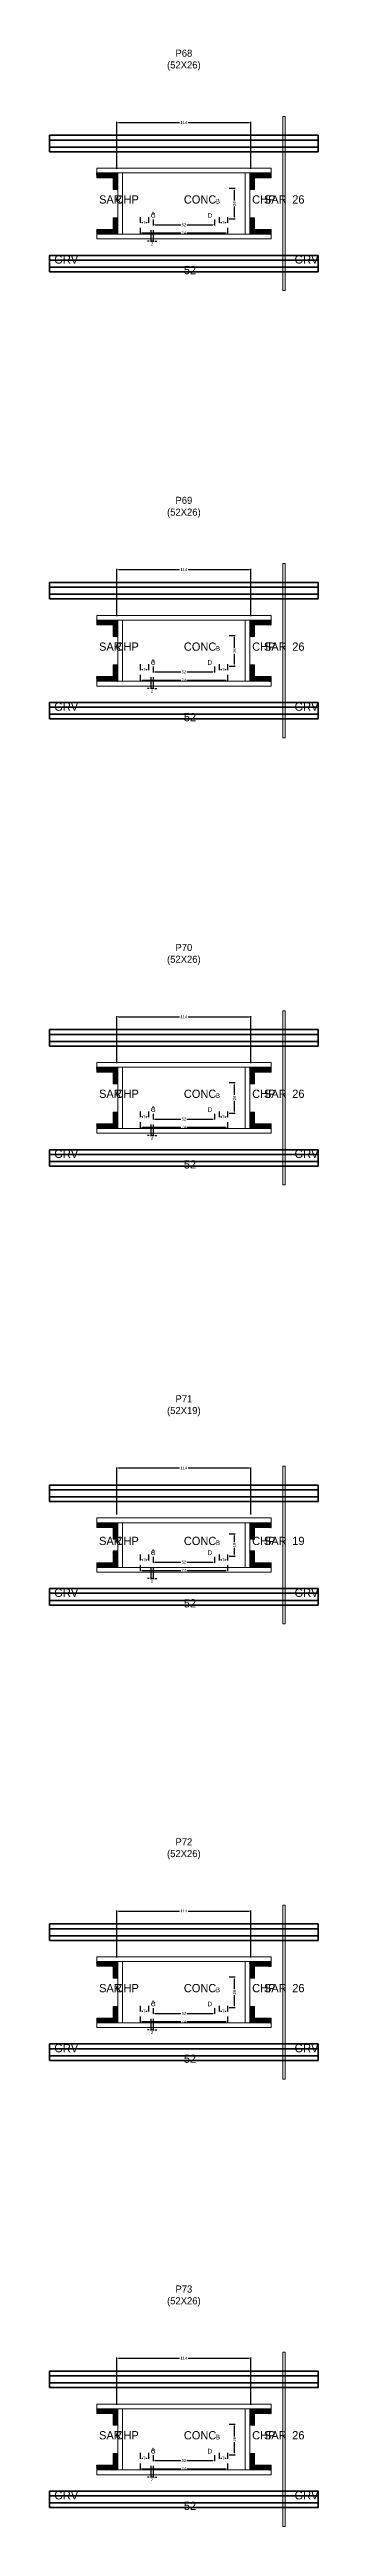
# Model space of a CAD drawing. Header units: centimetres. Extents: x -10500 to 4105, y -36866 to 295.
# Drawn here: x -114 to 114, y -27294 to -25189 of the extents above; entities that cross this region are included whole.
import ezdxf

# ---------------------------------------------------------------- set-up
doc = ezdxf.new("R2010")
doc.units = ezdxf.units.CM
for name, color, linetype in [('COTA', 241, 'Continuous'), ('GRAVATA', 224, 'Continuous'), ('Hachura', 251, 'Continuous'), ('NOMENCLATURA', 7, 'Continuous'), ('SARRAFO', 251, 'Continuous'), ('Texto Seção', 7, 'Continuous')]:
    doc.layers.add(name, color=color, linetype=linetype)
doc.dimstyles.new('cotax2', dxfattribs={"dimtxt": 2.5, "dimasz": 1.5, "dimexe": 0.5, "dimexo": 0.5, "dimgap": 0.5, "dimtad": 1, "dimcen": 2.5, "dimazin": 3, "dimtfac": 1, "dimtmove": 0, "dimatfit": 3})

# ---------------------------------------------------------------- blocks, each defined once
blk = doc.blocks.new('_CLOSEDFILLED')
at = {"color": 0, "linetype": 'BYBLOCK'}
blk.add_solid([(-1, 0.2), (0, 0), (-1, -0.2)], dxfattribs=at)
blk = doc.blocks.new('*D1756')
for p, q in [((-37, -25340.5), (-37, -25345.5)), ((37, -25340.5), (37, -25345.5)), ((-35.5, -25345), (-2.5, -25345)), ((2.5, -25345), (35.5, -25345))]:
    blk.add_line(p, q)
at = {"layer": 'Defpoints'}
for p in [(-37, -25340), (37, -25340), (-37, -25345)]:
    blk.add_point(p, dxfattribs=at)
at = {"layer": 'COTA', "xscale": 1.5, "yscale": 1.5, "rotation": 180}
blk.add_blockref('_CLOSEDFILLED', (-37, -25345), dxfattribs=at)
at = {"layer": 'COTA', "xscale": 1.5, "yscale": 1.5}
blk.add_blockref('_CLOSEDFILLED', (37, -25345), dxfattribs=at)
at = {"layer": 'COTA', "insert": (0, -25345), "char_height": 2.5, "attachment_point": 5}
blk.add_mtext('74', dxfattribs=at)
blk = doc.blocks.new('*D1757')
for p, q in [((-26, -25333.5), (-26, -25338.5)), ((-24.5, -25338), (-2.5, -25338)), ((2.5, -25338), (24.5, -25338)), ((26, -25333.5), (26, -25338.5))]:
    blk.add_line(p, q)
at = {"layer": 'Defpoints'}
for p in [(-26, -25333), (-26, -25338), (26, -25333)]:
    blk.add_point(p, dxfattribs=at)
at = {"layer": 'COTA', "xscale": 1.5, "yscale": 1.5, "rotation": 180}
blk.add_blockref('_CLOSEDFILLED', (-26, -25338), dxfattribs=at)
at = {"layer": 'COTA', "xscale": 1.5, "yscale": 1.5}
blk.add_blockref('_CLOSEDFILLED', (26, -25338), dxfattribs=at)
at = {"layer": 'COTA', "insert": (0, -25338), "char_height": 2.5, "attachment_point": 5}
blk.add_mtext('52', dxfattribs=at)
blk = doc.blocks.new('*D1758')
for p, q in [((38.5, -25307), (43.5, -25307)), ((43, -25317.5), (43, -25308.5)), ((38.5, -25333), (43.5, -25333)), ((43, -25331.5), (43, -25322.5))]:
    blk.add_line(p, q)
at = {"layer": 'Defpoints'}
for p in [(38, -25307), (38, -25333), (43, -25333)]:
    blk.add_point(p, dxfattribs=at)
at = {"layer": 'COTA', "xscale": 1.5, "yscale": 1.5}
for p, rotation in [((43, -25307), 90), ((43, -25333), 270)]:
    blk.add_blockref('_CLOSEDFILLED', p, dxfattribs=dict(at, rotation=rotation))
at = {"layer": 'COTA', "insert": (43, -25320), "char_height": 2.5, "attachment_point": 5, "rotation": 90}
blk.add_mtext('26', dxfattribs=at)
blk = doc.blocks.new('*D1759')
for p, q in [((-37, -25331.5), (-37, -25336.5)), ((-35.5, -25336), (-34.75, -25336)), ((-32.25, -25336), (-31.5, -25336)), ((-30, -25331.5), (-30, -25336.5))]:
    blk.add_line(p, q)
at = {"layer": 'Defpoints'}
for p in [(-37, -25331), (-37, -25336), (-30, -25331)]:
    blk.add_point(p, dxfattribs=at)
at = {"layer": 'COTA', "xscale": 1.5, "yscale": 1.5, "rotation": 180}
blk.add_blockref('_CLOSEDFILLED', (-37, -25336), dxfattribs=at)
at = {"layer": 'COTA', "xscale": 1.5, "yscale": 1.5}
blk.add_blockref('_CLOSEDFILLED', (-30, -25336), dxfattribs=at)
at = {"layer": 'COTA', "insert": (-33.5, -25336), "char_height": 2.5, "attachment_point": 5}
blk.add_mtext('7', dxfattribs=at)
blk = doc.blocks.new('*D1760')
for p, q in [((30, -25331.5), (30, -25336.5)), ((31.5, -25336), (32.25, -25336)), ((34.75, -25336), (35.5, -25336)), ((37, -25331.5), (37, -25336.5))]:
    blk.add_line(p, q)
at = {"layer": 'Defpoints'}
for p in [(30, -25331), (30, -25336), (37, -25331)]:
    blk.add_point(p, dxfattribs=at)
at = {"layer": 'COTA', "xscale": 1.5, "yscale": 1.5, "rotation": 180}
blk.add_blockref('_CLOSEDFILLED', (30, -25336), dxfattribs=at)
at = {"layer": 'COTA', "xscale": 1.5, "yscale": 1.5}
blk.add_blockref('_CLOSEDFILLED', (37, -25336), dxfattribs=at)
at = {"layer": 'COTA', "insert": (33.5, -25336), "char_height": 2.5, "attachment_point": 5}
blk.add_mtext('7', dxfattribs=at)
blk = doc.blocks.new('*D1761')
for p, q in [((-57, -25290.5), (-57, -25250.5)), ((-55.5, -25251), (-3.75, -25251)), ((3.75, -25251), (55.5, -25251)), ((57, -25290.5), (57, -25250.5))]:
    blk.add_line(p, q)
at = {"layer": 'Defpoints'}
for p in [(-57, -25251), (-57, -25291), (57, -25291)]:
    blk.add_point(p, dxfattribs=at)
at = {"layer": 'COTA', "xscale": 1.5, "yscale": 1.5, "rotation": 180}
blk.add_blockref('_CLOSEDFILLED', (-57, -25251), dxfattribs=at)
at = {"layer": 'COTA', "xscale": 1.5, "yscale": 1.5}
blk.add_blockref('_CLOSEDFILLED', (57, -25251), dxfattribs=at)
at = {"layer": 'COTA', "insert": (0, -25251), "char_height": 2.5, "attachment_point": 5}
blk.add_mtext('114', dxfattribs=at)
blk = doc.blocks.new('*D1782')
for p, q in [((-37, -25720.5), (-37, -25725.5)), ((37, -25720.5), (37, -25725.5)), ((-35.5, -25725), (-2.5, -25725)), ((2.5, -25725), (35.5, -25725))]:
    blk.add_line(p, q)
at = {"layer": 'Defpoints'}
for p in [(-37, -25720), (37, -25720), (-37, -25725)]:
    blk.add_point(p, dxfattribs=at)
at = {"layer": 'COTA', "xscale": 1.5, "yscale": 1.5, "rotation": 180}
blk.add_blockref('_CLOSEDFILLED', (-37, -25725), dxfattribs=at)
at = {"layer": 'COTA', "xscale": 1.5, "yscale": 1.5}
blk.add_blockref('_CLOSEDFILLED', (37, -25725), dxfattribs=at)
at = {"layer": 'COTA', "insert": (0, -25725), "char_height": 2.5, "attachment_point": 5}
blk.add_mtext('74', dxfattribs=at)
blk = doc.blocks.new('*D1783')
for p, q in [((-26, -25713.5), (-26, -25718.5)), ((-24.5, -25718), (-2.5, -25718)), ((2.5, -25718), (24.5, -25718)), ((26, -25713.5), (26, -25718.5))]:
    blk.add_line(p, q)
at = {"layer": 'Defpoints'}
for p in [(-26, -25713), (-26, -25718), (26, -25713)]:
    blk.add_point(p, dxfattribs=at)
at = {"layer": 'COTA', "xscale": 1.5, "yscale": 1.5, "rotation": 180}
blk.add_blockref('_CLOSEDFILLED', (-26, -25718), dxfattribs=at)
at = {"layer": 'COTA', "xscale": 1.5, "yscale": 1.5}
blk.add_blockref('_CLOSEDFILLED', (26, -25718), dxfattribs=at)
at = {"layer": 'COTA', "insert": (0, -25718), "char_height": 2.5, "attachment_point": 5}
blk.add_mtext('52', dxfattribs=at)
blk = doc.blocks.new('*D1784')
for p, q in [((38.5, -25687), (43.5, -25687)), ((43, -25697.5), (43, -25688.5)), ((38.5, -25713), (43.5, -25713)), ((43, -25711.5), (43, -25702.5))]:
    blk.add_line(p, q)
at = {"layer": 'Defpoints'}
for p in [(38, -25687), (38, -25713), (43, -25713)]:
    blk.add_point(p, dxfattribs=at)
at = {"layer": 'COTA', "xscale": 1.5, "yscale": 1.5}
for p, rotation in [((43, -25687), 90), ((43, -25713), 270)]:
    blk.add_blockref('_CLOSEDFILLED', p, dxfattribs=dict(at, rotation=rotation))
at = {"layer": 'COTA', "insert": (43, -25700), "char_height": 2.5, "attachment_point": 5, "rotation": 90}
blk.add_mtext('26', dxfattribs=at)
blk = doc.blocks.new('*D1785')
for p, q in [((-37, -25711.5), (-37, -25716.5)), ((-35.5, -25716), (-34.75, -25716)), ((-32.25, -25716), (-31.5, -25716)), ((-30, -25711.5), (-30, -25716.5))]:
    blk.add_line(p, q)
at = {"layer": 'Defpoints'}
for p in [(-37, -25711), (-37, -25716), (-30, -25711)]:
    blk.add_point(p, dxfattribs=at)
at = {"layer": 'COTA', "xscale": 1.5, "yscale": 1.5, "rotation": 180}
blk.add_blockref('_CLOSEDFILLED', (-37, -25716), dxfattribs=at)
at = {"layer": 'COTA', "xscale": 1.5, "yscale": 1.5}
blk.add_blockref('_CLOSEDFILLED', (-30, -25716), dxfattribs=at)
at = {"layer": 'COTA', "insert": (-33.5, -25716), "char_height": 2.5, "attachment_point": 5}
blk.add_mtext('7', dxfattribs=at)
blk = doc.blocks.new('*D1786')
for p, q in [((30, -25711.5), (30, -25716.5)), ((31.5, -25716), (32.25, -25716)), ((34.75, -25716), (35.5, -25716)), ((37, -25711.5), (37, -25716.5))]:
    blk.add_line(p, q)
at = {"layer": 'Defpoints'}
for p in [(30, -25711), (30, -25716), (37, -25711)]:
    blk.add_point(p, dxfattribs=at)
at = {"layer": 'COTA', "xscale": 1.5, "yscale": 1.5, "rotation": 180}
blk.add_blockref('_CLOSEDFILLED', (30, -25716), dxfattribs=at)
at = {"layer": 'COTA', "xscale": 1.5, "yscale": 1.5}
blk.add_blockref('_CLOSEDFILLED', (37, -25716), dxfattribs=at)
at = {"layer": 'COTA', "insert": (33.5, -25716), "char_height": 2.5, "attachment_point": 5}
blk.add_mtext('7', dxfattribs=at)
blk = doc.blocks.new('*D1787')
for p, q in [((-57, -25670.5), (-57, -25630.5)), ((-55.5, -25631), (-3.75, -25631)), ((3.75, -25631), (55.5, -25631)), ((57, -25670.5), (57, -25630.5))]:
    blk.add_line(p, q)
at = {"layer": 'Defpoints'}
for p in [(-57, -25631), (-57, -25671), (57, -25671)]:
    blk.add_point(p, dxfattribs=at)
at = {"layer": 'COTA', "xscale": 1.5, "yscale": 1.5, "rotation": 180}
blk.add_blockref('_CLOSEDFILLED', (-57, -25631), dxfattribs=at)
at = {"layer": 'COTA', "xscale": 1.5, "yscale": 1.5}
blk.add_blockref('_CLOSEDFILLED', (57, -25631), dxfattribs=at)
at = {"layer": 'COTA', "insert": (0, -25631), "char_height": 2.5, "attachment_point": 5}
blk.add_mtext('114', dxfattribs=at)
blk = doc.blocks.new('*D1808')
for p, q in [((-37, -26100.5), (-37, -26105.5)), ((37, -26100.5), (37, -26105.5)), ((-35.5, -26105), (-2.5, -26105)), ((2.5, -26105), (35.5, -26105))]:
    blk.add_line(p, q)
at = {"layer": 'Defpoints'}
for p in [(-37, -26100), (37, -26100), (-37, -26105)]:
    blk.add_point(p, dxfattribs=at)
at = {"layer": 'COTA', "xscale": 1.5, "yscale": 1.5, "rotation": 180}
blk.add_blockref('_CLOSEDFILLED', (-37, -26105), dxfattribs=at)
at = {"layer": 'COTA', "xscale": 1.5, "yscale": 1.5}
blk.add_blockref('_CLOSEDFILLED', (37, -26105), dxfattribs=at)
at = {"layer": 'COTA', "insert": (0, -26105), "char_height": 2.5, "attachment_point": 5}
blk.add_mtext('74', dxfattribs=at)
blk = doc.blocks.new('*D1809')
for p, q in [((-26, -26093.5), (-26, -26098.5)), ((-24.5, -26098), (-2.5, -26098)), ((2.5, -26098), (24.5, -26098)), ((26, -26093.5), (26, -26098.5))]:
    blk.add_line(p, q)
at = {"layer": 'Defpoints'}
for p in [(-26, -26093), (-26, -26098), (26, -26093)]:
    blk.add_point(p, dxfattribs=at)
at = {"layer": 'COTA', "xscale": 1.5, "yscale": 1.5, "rotation": 180}
blk.add_blockref('_CLOSEDFILLED', (-26, -26098), dxfattribs=at)
at = {"layer": 'COTA', "xscale": 1.5, "yscale": 1.5}
blk.add_blockref('_CLOSEDFILLED', (26, -26098), dxfattribs=at)
at = {"layer": 'COTA', "insert": (0, -26098), "char_height": 2.5, "attachment_point": 5}
blk.add_mtext('52', dxfattribs=at)
blk = doc.blocks.new('*D1810')
for p, q in [((38.5, -26067), (43.5, -26067)), ((43, -26077.5), (43, -26068.5)), ((38.5, -26093), (43.5, -26093)), ((43, -26091.5), (43, -26082.5))]:
    blk.add_line(p, q)
at = {"layer": 'Defpoints'}
for p in [(38, -26067), (38, -26093), (43, -26093)]:
    blk.add_point(p, dxfattribs=at)
at = {"layer": 'COTA', "xscale": 1.5, "yscale": 1.5}
for p, rotation in [((43, -26067), 90), ((43, -26093), 270)]:
    blk.add_blockref('_CLOSEDFILLED', p, dxfattribs=dict(at, rotation=rotation))
at = {"layer": 'COTA', "insert": (43, -26080), "char_height": 2.5, "attachment_point": 5, "rotation": 90}
blk.add_mtext('26', dxfattribs=at)
blk = doc.blocks.new('*D1811')
for p, q in [((-37, -26091.5), (-37, -26096.5)), ((-35.5, -26096), (-34.75, -26096)), ((-32.25, -26096), (-31.5, -26096)), ((-30, -26091.5), (-30, -26096.5))]:
    blk.add_line(p, q)
at = {"layer": 'Defpoints'}
for p in [(-37, -26091), (-37, -26096), (-30, -26091)]:
    blk.add_point(p, dxfattribs=at)
at = {"layer": 'COTA', "xscale": 1.5, "yscale": 1.5, "rotation": 180}
blk.add_blockref('_CLOSEDFILLED', (-37, -26096), dxfattribs=at)
at = {"layer": 'COTA', "xscale": 1.5, "yscale": 1.5}
blk.add_blockref('_CLOSEDFILLED', (-30, -26096), dxfattribs=at)
at = {"layer": 'COTA', "insert": (-33.5, -26096), "char_height": 2.5, "attachment_point": 5}
blk.add_mtext('7', dxfattribs=at)
blk = doc.blocks.new('*D1812')
for p, q in [((30, -26091.5), (30, -26096.5)), ((31.5, -26096), (32.25, -26096)), ((34.75, -26096), (35.5, -26096)), ((37, -26091.5), (37, -26096.5))]:
    blk.add_line(p, q)
at = {"layer": 'Defpoints'}
for p in [(30, -26091), (30, -26096), (37, -26091)]:
    blk.add_point(p, dxfattribs=at)
at = {"layer": 'COTA', "xscale": 1.5, "yscale": 1.5, "rotation": 180}
blk.add_blockref('_CLOSEDFILLED', (30, -26096), dxfattribs=at)
at = {"layer": 'COTA', "xscale": 1.5, "yscale": 1.5}
blk.add_blockref('_CLOSEDFILLED', (37, -26096), dxfattribs=at)
at = {"layer": 'COTA', "insert": (33.5, -26096), "char_height": 2.5, "attachment_point": 5}
blk.add_mtext('7', dxfattribs=at)
blk = doc.blocks.new('*D1813')
for p, q in [((-57, -26050.5), (-57, -26010.5)), ((-55.5, -26011), (-3.75, -26011)), ((3.75, -26011), (55.5, -26011)), ((57, -26050.5), (57, -26010.5))]:
    blk.add_line(p, q)
at = {"layer": 'Defpoints'}
for p in [(-57, -26011), (-57, -26051), (57, -26051)]:
    blk.add_point(p, dxfattribs=at)
at = {"layer": 'COTA', "xscale": 1.5, "yscale": 1.5, "rotation": 180}
blk.add_blockref('_CLOSEDFILLED', (-57, -26011), dxfattribs=at)
at = {"layer": 'COTA', "xscale": 1.5, "yscale": 1.5}
blk.add_blockref('_CLOSEDFILLED', (57, -26011), dxfattribs=at)
at = {"layer": 'COTA', "insert": (0, -26011), "char_height": 2.5, "attachment_point": 5}
blk.add_mtext('114', dxfattribs=at)
blk = doc.blocks.new('*D1834')
for p, q in [((-37, -26477), (-37, -26482)), ((37, -26477), (37, -26482)), ((-35.5, -26481.5), (-2.5, -26481.5)), ((2.5, -26481.5), (35.5, -26481.5))]:
    blk.add_line(p, q)
at = {"layer": 'Defpoints'}
for p in [(-37, -26476.5), (37, -26476.5), (-37, -26481.5)]:
    blk.add_point(p, dxfattribs=at)
at = {"layer": 'COTA', "xscale": 1.5, "yscale": 1.5, "rotation": 180}
blk.add_blockref('_CLOSEDFILLED', (-37, -26481.5), dxfattribs=at)
at = {"layer": 'COTA', "xscale": 1.5, "yscale": 1.5}
blk.add_blockref('_CLOSEDFILLED', (37, -26481.5), dxfattribs=at)
at = {"layer": 'COTA', "insert": (0, -26481.5), "char_height": 2.5, "attachment_point": 5}
blk.add_mtext('74', dxfattribs=at)
blk = doc.blocks.new('*D1835')
for p, q in [((-26, -26470), (-26, -26475)), ((-24.5, -26474.5), (-2.5, -26474.5)), ((2.5, -26474.5), (24.5, -26474.5)), ((26, -26470), (26, -26475))]:
    blk.add_line(p, q)
at = {"layer": 'Defpoints'}
for p in [(-26, -26469.5), (-26, -26474.5), (26, -26469.5)]:
    blk.add_point(p, dxfattribs=at)
at = {"layer": 'COTA', "xscale": 1.5, "yscale": 1.5, "rotation": 180}
blk.add_blockref('_CLOSEDFILLED', (-26, -26474.5), dxfattribs=at)
at = {"layer": 'COTA', "xscale": 1.5, "yscale": 1.5}
blk.add_blockref('_CLOSEDFILLED', (26, -26474.5), dxfattribs=at)
at = {"layer": 'COTA', "insert": (0, -26474.5), "char_height": 2.5, "attachment_point": 5}
blk.add_mtext('52', dxfattribs=at)
blk = doc.blocks.new('*D1836')
for p, q in [((38.5, -26450.5), (43.5, -26450.5)), ((43, -26457.5), (43, -26452)), ((38.5, -26469.5), (43.5, -26469.5)), ((43, -26468), (43, -26462.5))]:
    blk.add_line(p, q)
at = {"layer": 'Defpoints'}
for p in [(38, -26450.5), (38, -26469.5), (43, -26469.5)]:
    blk.add_point(p, dxfattribs=at)
at = {"layer": 'COTA', "xscale": 1.5, "yscale": 1.5}
for p, rotation in [((43, -26450.5), 90), ((43, -26469.5), 270)]:
    blk.add_blockref('_CLOSEDFILLED', p, dxfattribs=dict(at, rotation=rotation))
at = {"layer": 'COTA', "insert": (43, -26460), "char_height": 2.5, "attachment_point": 5, "rotation": 90}
blk.add_mtext('19', dxfattribs=at)
blk = doc.blocks.new('*D1837')
for p, q in [((-37, -26468), (-37, -26473)), ((-35.5, -26472.5), (-34.75, -26472.5)), ((-32.25, -26472.5), (-31.5, -26472.5)), ((-30, -26468), (-30, -26473))]:
    blk.add_line(p, q)
at = {"layer": 'Defpoints'}
for p in [(-37, -26467.5), (-37, -26472.5), (-30, -26467.5)]:
    blk.add_point(p, dxfattribs=at)
at = {"layer": 'COTA', "xscale": 1.5, "yscale": 1.5, "rotation": 180}
blk.add_blockref('_CLOSEDFILLED', (-37, -26472.5), dxfattribs=at)
at = {"layer": 'COTA', "xscale": 1.5, "yscale": 1.5}
blk.add_blockref('_CLOSEDFILLED', (-30, -26472.5), dxfattribs=at)
at = {"layer": 'COTA', "insert": (-33.5, -26472.5), "char_height": 2.5, "attachment_point": 5}
blk.add_mtext('7', dxfattribs=at)
blk = doc.blocks.new('*D1838')
for p, q in [((30, -26468), (30, -26473)), ((31.5, -26472.5), (32.25, -26472.5)), ((34.75, -26472.5), (35.5, -26472.5)), ((37, -26468), (37, -26473))]:
    blk.add_line(p, q)
at = {"layer": 'Defpoints'}
for p in [(30, -26467.5), (30, -26472.5), (37, -26467.5)]:
    blk.add_point(p, dxfattribs=at)
at = {"layer": 'COTA', "xscale": 1.5, "yscale": 1.5, "rotation": 180}
blk.add_blockref('_CLOSEDFILLED', (30, -26472.5), dxfattribs=at)
at = {"layer": 'COTA', "xscale": 1.5, "yscale": 1.5}
blk.add_blockref('_CLOSEDFILLED', (37, -26472.5), dxfattribs=at)
at = {"layer": 'COTA', "insert": (33.5, -26472.5), "char_height": 2.5, "attachment_point": 5}
blk.add_mtext('7', dxfattribs=at)
blk = doc.blocks.new('*D1839')
for p, q in [((-57, -26434), (-57, -26394)), ((-55.5, -26394.5), (-3.75, -26394.5)), ((3.75, -26394.5), (55.5, -26394.5)), ((57, -26434), (57, -26394))]:
    blk.add_line(p, q)
at = {"layer": 'Defpoints'}
for p in [(-57, -26394.5), (-57, -26434.5), (57, -26434.5)]:
    blk.add_point(p, dxfattribs=at)
at = {"layer": 'COTA', "xscale": 1.5, "yscale": 1.5, "rotation": 180}
blk.add_blockref('_CLOSEDFILLED', (-57, -26394.5), dxfattribs=at)
at = {"layer": 'COTA', "xscale": 1.5, "yscale": 1.5}
blk.add_blockref('_CLOSEDFILLED', (57, -26394.5), dxfattribs=at)
at = {"layer": 'COTA', "insert": (0, -26394.5), "char_height": 2.5, "attachment_point": 5}
blk.add_mtext('114', dxfattribs=at)
blk = doc.blocks.new('*D1860')
for p, q in [((-37, -26860.5), (-37, -26865.5)), ((-35.5, -26865), (-2.5, -26865)), ((2.5, -26865), (35.5, -26865)), ((37, -26860.5), (37, -26865.5))]:
    blk.add_line(p, q)
at = {"layer": 'Defpoints'}
for p in [(-37, -26860), (-37, -26865), (37, -26860)]:
    blk.add_point(p, dxfattribs=at)
at = {"layer": 'COTA', "xscale": 1.5, "yscale": 1.5, "rotation": 180}
blk.add_blockref('_CLOSEDFILLED', (-37, -26865), dxfattribs=at)
at = {"layer": 'COTA', "xscale": 1.5, "yscale": 1.5}
blk.add_blockref('_CLOSEDFILLED', (37, -26865), dxfattribs=at)
at = {"layer": 'COTA', "insert": (0, -26865), "char_height": 2.5, "attachment_point": 5}
blk.add_mtext('74', dxfattribs=at)
blk = doc.blocks.new('*D1861')
for p, q in [((-26, -26853.5), (-26, -26858.5)), ((-24.5, -26858), (-2.5, -26858)), ((2.5, -26858), (24.5, -26858)), ((26, -26853.5), (26, -26858.5))]:
    blk.add_line(p, q)
at = {"layer": 'Defpoints'}
for p in [(-26, -26853), (-26, -26858), (26, -26853)]:
    blk.add_point(p, dxfattribs=at)
at = {"layer": 'COTA', "xscale": 1.5, "yscale": 1.5, "rotation": 180}
blk.add_blockref('_CLOSEDFILLED', (-26, -26858), dxfattribs=at)
at = {"layer": 'COTA', "xscale": 1.5, "yscale": 1.5}
blk.add_blockref('_CLOSEDFILLED', (26, -26858), dxfattribs=at)
at = {"layer": 'COTA', "insert": (0, -26858), "char_height": 2.5, "attachment_point": 5}
blk.add_mtext('52', dxfattribs=at)
blk = doc.blocks.new('*D1862')
for p, q in [((38.5, -26827), (43.5, -26827)), ((43, -26837.5), (43, -26828.5)), ((38.5, -26853), (43.5, -26853)), ((43, -26851.5), (43, -26842.5))]:
    blk.add_line(p, q)
at = {"layer": 'Defpoints'}
for p in [(38, -26827), (38, -26853), (43, -26853)]:
    blk.add_point(p, dxfattribs=at)
at = {"layer": 'COTA', "xscale": 1.5, "yscale": 1.5}
for p, rotation in [((43, -26827), 90), ((43, -26853), 270)]:
    blk.add_blockref('_CLOSEDFILLED', p, dxfattribs=dict(at, rotation=rotation))
at = {"layer": 'COTA', "insert": (43, -26840), "char_height": 2.5, "attachment_point": 5, "rotation": 90}
blk.add_mtext('26', dxfattribs=at)
blk = doc.blocks.new('*D1863')
for p, q in [((-37, -26851.5), (-37, -26856.5)), ((-35.5, -26856), (-34.75, -26856)), ((-32.25, -26856), (-31.5, -26856)), ((-30, -26851.5), (-30, -26856.5))]:
    blk.add_line(p, q)
at = {"layer": 'Defpoints'}
for p in [(-37, -26851), (-37, -26856), (-30, -26851)]:
    blk.add_point(p, dxfattribs=at)
at = {"layer": 'COTA', "xscale": 1.5, "yscale": 1.5, "rotation": 180}
blk.add_blockref('_CLOSEDFILLED', (-37, -26856), dxfattribs=at)
at = {"layer": 'COTA', "xscale": 1.5, "yscale": 1.5}
blk.add_blockref('_CLOSEDFILLED', (-30, -26856), dxfattribs=at)
at = {"layer": 'COTA', "insert": (-33.5, -26856), "char_height": 2.5, "attachment_point": 5}
blk.add_mtext('7', dxfattribs=at)
blk = doc.blocks.new('*D1864')
for p, q in [((30, -26851.5), (30, -26856.5)), ((31.5, -26856), (32.25, -26856)), ((34.75, -26856), (35.5, -26856)), ((37, -26851.5), (37, -26856.5))]:
    blk.add_line(p, q)
at = {"layer": 'Defpoints'}
for p in [(30, -26851), (30, -26856), (37, -26851)]:
    blk.add_point(p, dxfattribs=at)
at = {"layer": 'COTA', "xscale": 1.5, "yscale": 1.5, "rotation": 180}
blk.add_blockref('_CLOSEDFILLED', (30, -26856), dxfattribs=at)
at = {"layer": 'COTA', "xscale": 1.5, "yscale": 1.5}
blk.add_blockref('_CLOSEDFILLED', (37, -26856), dxfattribs=at)
at = {"layer": 'COTA', "insert": (33.5, -26856), "char_height": 2.5, "attachment_point": 5}
blk.add_mtext('7', dxfattribs=at)
blk = doc.blocks.new('*D1865')
for p, q in [((-57, -26810.5), (-57, -26770.5)), ((-55.5, -26771), (-3.75, -26771)), ((3.75, -26771), (55.5, -26771)), ((57, -26810.5), (57, -26770.5))]:
    blk.add_line(p, q)
at = {"layer": 'Defpoints'}
for p in [(-57, -26771), (-57, -26811), (57, -26811)]:
    blk.add_point(p, dxfattribs=at)
at = {"layer": 'COTA', "xscale": 1.5, "yscale": 1.5, "rotation": 180}
blk.add_blockref('_CLOSEDFILLED', (-57, -26771), dxfattribs=at)
at = {"layer": 'COTA', "xscale": 1.5, "yscale": 1.5}
blk.add_blockref('_CLOSEDFILLED', (57, -26771), dxfattribs=at)
at = {"layer": 'COTA', "insert": (0, -26771), "char_height": 2.5, "attachment_point": 5}
blk.add_mtext('114', dxfattribs=at)
blk = doc.blocks.new('*D1886')
for p, q in [((-37, -27240.5), (-37, -27245.5)), ((-35.5, -27245), (-2.5, -27245)), ((2.5, -27245), (35.5, -27245)), ((37, -27240.5), (37, -27245.5))]:
    blk.add_line(p, q)
at = {"layer": 'Defpoints'}
for p in [(-37, -27240), (-37, -27245), (37, -27240)]:
    blk.add_point(p, dxfattribs=at)
at = {"layer": 'COTA', "xscale": 1.5, "yscale": 1.5, "rotation": 180}
blk.add_blockref('_CLOSEDFILLED', (-37, -27245), dxfattribs=at)
at = {"layer": 'COTA', "xscale": 1.5, "yscale": 1.5}
blk.add_blockref('_CLOSEDFILLED', (37, -27245), dxfattribs=at)
at = {"layer": 'COTA', "insert": (0, -27245), "char_height": 2.5, "attachment_point": 5}
blk.add_mtext('74', dxfattribs=at)
blk = doc.blocks.new('*D1887')
for p, q in [((-26, -27233.5), (-26, -27238.5)), ((26, -27233.5), (26, -27238.5)), ((-24.5, -27238), (-2.5, -27238)), ((2.5, -27238), (24.5, -27238))]:
    blk.add_line(p, q)
at = {"layer": 'Defpoints'}
for p in [(-26, -27233), (26, -27233), (-26, -27238)]:
    blk.add_point(p, dxfattribs=at)
at = {"layer": 'COTA', "xscale": 1.5, "yscale": 1.5, "rotation": 180}
blk.add_blockref('_CLOSEDFILLED', (-26, -27238), dxfattribs=at)
at = {"layer": 'COTA', "xscale": 1.5, "yscale": 1.5}
blk.add_blockref('_CLOSEDFILLED', (26, -27238), dxfattribs=at)
at = {"layer": 'COTA', "insert": (0, -27238), "char_height": 2.5, "attachment_point": 5}
blk.add_mtext('52', dxfattribs=at)
blk = doc.blocks.new('*D1888')
for p, q in [((38.5, -27207), (43.5, -27207)), ((43, -27217.5), (43, -27208.5)), ((38.5, -27233), (43.5, -27233)), ((43, -27231.5), (43, -27222.5))]:
    blk.add_line(p, q)
at = {"layer": 'Defpoints'}
for p in [(38, -27207), (38, -27233), (43, -27233)]:
    blk.add_point(p, dxfattribs=at)
at = {"layer": 'COTA', "xscale": 1.5, "yscale": 1.5}
for p, rotation in [((43, -27207), 90), ((43, -27233), 270)]:
    blk.add_blockref('_CLOSEDFILLED', p, dxfattribs=dict(at, rotation=rotation))
at = {"layer": 'COTA', "insert": (43, -27220), "char_height": 2.5, "attachment_point": 5, "rotation": 90}
blk.add_mtext('26', dxfattribs=at)
blk = doc.blocks.new('*D1889')
for p, q in [((-37, -27231.5), (-37, -27236.5)), ((-35.5, -27236), (-34.75, -27236)), ((-32.25, -27236), (-31.5, -27236)), ((-30, -27231.5), (-30, -27236.5))]:
    blk.add_line(p, q)
at = {"layer": 'Defpoints'}
for p in [(-37, -27231), (-37, -27236), (-30, -27231)]:
    blk.add_point(p, dxfattribs=at)
at = {"layer": 'COTA', "xscale": 1.5, "yscale": 1.5, "rotation": 180}
blk.add_blockref('_CLOSEDFILLED', (-37, -27236), dxfattribs=at)
at = {"layer": 'COTA', "xscale": 1.5, "yscale": 1.5}
blk.add_blockref('_CLOSEDFILLED', (-30, -27236), dxfattribs=at)
at = {"layer": 'COTA', "insert": (-33.5, -27236), "char_height": 2.5, "attachment_point": 5}
blk.add_mtext('7', dxfattribs=at)
blk = doc.blocks.new('*D1890')
for p, q in [((30, -27231.5), (30, -27236.5)), ((31.5, -27236), (32.25, -27236)), ((34.75, -27236), (35.5, -27236)), ((37, -27231.5), (37, -27236.5))]:
    blk.add_line(p, q)
at = {"layer": 'Defpoints'}
for p in [(30, -27231), (30, -27236), (37, -27231)]:
    blk.add_point(p, dxfattribs=at)
at = {"layer": 'COTA', "xscale": 1.5, "yscale": 1.5, "rotation": 180}
blk.add_blockref('_CLOSEDFILLED', (30, -27236), dxfattribs=at)
at = {"layer": 'COTA', "xscale": 1.5, "yscale": 1.5}
blk.add_blockref('_CLOSEDFILLED', (37, -27236), dxfattribs=at)
at = {"layer": 'COTA', "insert": (33.5, -27236), "char_height": 2.5, "attachment_point": 5}
blk.add_mtext('7', dxfattribs=at)
blk = doc.blocks.new('*D1891')
for p, q in [((-57, -27190.5), (-57, -27150.5)), ((-55.5, -27151), (-3.75, -27151)), ((3.75, -27151), (55.5, -27151)), ((57, -27190.5), (57, -27150.5))]:
    blk.add_line(p, q)
at = {"layer": 'Defpoints'}
for p in [(-57, -27151), (-57, -27191), (57, -27191)]:
    blk.add_point(p, dxfattribs=at)
at = {"layer": 'COTA', "xscale": 1.5, "yscale": 1.5, "rotation": 180}
blk.add_blockref('_CLOSEDFILLED', (-57, -27151), dxfattribs=at)
at = {"layer": 'COTA', "xscale": 1.5, "yscale": 1.5}
blk.add_blockref('_CLOSEDFILLED', (57, -27151), dxfattribs=at)
at = {"layer": 'COTA', "insert": (0, -27151), "char_height": 2.5, "attachment_point": 5}
blk.add_mtext('114', dxfattribs=at)

msp = doc.modelspace()

# ---------------------------------------------------------------- hatches: boundary and pattern name
at = {"layer": 'SARRAFO'}
h = msp.add_hatch(dxfattribs=at)
h.set_pattern_fill('SOLID', scale=2)
h.paths.add_polyline_path([(-74, -25298), (-60, -25298), (-60, -25294), (-74, -25294)])
h = msp.add_hatch(dxfattribs=at)
h.set_pattern_fill('SOLID', scale=2)
h.paths.add_polyline_path([(-60, -25308), (-56, -25308), (-56, -25294), (-60, -25294)])
h = msp.add_hatch(dxfattribs=at)
h.set_pattern_fill('SOLID', scale=2)
h.paths.add_polyline_path([(56, -25308), (60, -25308), (60, -25294), (56, -25294)])
h = msp.add_hatch(dxfattribs=at)
h.set_pattern_fill('SOLID', scale=2)
h.paths.add_polyline_path([(60, -25298), (74, -25298), (74, -25294), (60, -25294)])
h = msp.add_hatch(dxfattribs=at)
h.set_pattern_fill('SOLID', scale=2)
h.paths.add_polyline_path([(-74, -25346), (-60, -25346), (-60, -25342), (-74, -25342)])
h = msp.add_hatch(dxfattribs=at)
h.set_pattern_fill('SOLID', scale=2)
h.paths.add_polyline_path([(-60, -25346), (-56, -25346), (-56, -25332), (-60, -25332)])
h = msp.add_hatch(dxfattribs=at)
h.set_pattern_fill('SOLID', scale=2)
h.paths.add_polyline_path([(56, -25346), (60, -25346), (60, -25332), (56, -25332)])
h = msp.add_hatch(dxfattribs=at)
h.set_pattern_fill('SOLID', scale=2)
h.paths.add_polyline_path([(60, -25346), (74, -25346), (74, -25342), (60, -25342)])
h = msp.add_hatch(dxfattribs=at)
h.set_pattern_fill('SOLID', scale=2)
h.paths.add_polyline_path([(-74, -25678), (-60, -25678), (-60, -25674), (-74, -25674)])
h = msp.add_hatch(dxfattribs=at)
h.set_pattern_fill('SOLID', scale=2)
h.paths.add_polyline_path([(-60, -25688), (-56, -25688), (-56, -25674), (-60, -25674)])
h = msp.add_hatch(dxfattribs=at)
h.set_pattern_fill('SOLID', scale=2)
h.paths.add_polyline_path([(56, -25688), (60, -25688), (60, -25674), (56, -25674)])
h = msp.add_hatch(dxfattribs=at)
h.set_pattern_fill('SOLID', scale=2)
h.paths.add_polyline_path([(60, -25678), (74, -25678), (74, -25674), (60, -25674)])
h = msp.add_hatch(dxfattribs=at)
h.set_pattern_fill('SOLID', scale=2)
h.paths.add_polyline_path([(-60, -25726), (-56, -25726), (-56, -25712), (-60, -25712)])
h = msp.add_hatch(dxfattribs=at)
h.set_pattern_fill('SOLID', scale=2)
h.paths.add_polyline_path([(56, -25726), (60, -25726), (60, -25712), (56, -25712)])
h = msp.add_hatch(dxfattribs=at)
h.set_pattern_fill('SOLID', scale=2)
h.paths.add_polyline_path([(-74, -25726), (-60, -25726), (-60, -25722), (-74, -25722)])
h = msp.add_hatch(dxfattribs=at)
h.set_pattern_fill('SOLID', scale=2)
h.paths.add_polyline_path([(60, -25726), (74, -25726), (74, -25722), (60, -25722)])
h = msp.add_hatch(dxfattribs=at)
h.set_pattern_fill('SOLID', scale=2)
h.paths.add_polyline_path([(-74, -26058), (-60, -26058), (-60, -26054), (-74, -26054)])
h = msp.add_hatch(dxfattribs=at)
h.set_pattern_fill('SOLID', scale=2)
h.paths.add_polyline_path([(-60, -26068), (-56, -26068), (-56, -26054), (-60, -26054)])
h = msp.add_hatch(dxfattribs=at)
h.set_pattern_fill('SOLID', scale=2)
h.paths.add_polyline_path([(56, -26068), (60, -26068), (60, -26054), (56, -26054)])
h = msp.add_hatch(dxfattribs=at)
h.set_pattern_fill('SOLID', scale=2)
h.paths.add_polyline_path([(60, -26058), (74, -26058), (74, -26054), (60, -26054)])
h = msp.add_hatch(dxfattribs=at)
h.set_pattern_fill('SOLID', scale=2)
h.paths.add_polyline_path([(-60, -26106), (-56, -26106), (-56, -26092), (-60, -26092)])
h = msp.add_hatch(dxfattribs=at)
h.set_pattern_fill('SOLID', scale=2)
h.paths.add_polyline_path([(56, -26106), (60, -26106), (60, -26092), (56, -26092)])
h = msp.add_hatch(dxfattribs=at)
h.set_pattern_fill('SOLID', scale=2)
h.paths.add_polyline_path([(-74, -26106), (-60, -26106), (-60, -26102), (-74, -26102)])
h = msp.add_hatch(dxfattribs=at)
h.set_pattern_fill('SOLID', scale=2)
h.paths.add_polyline_path([(60, -26106), (74, -26106), (74, -26102), (60, -26102)])
h = msp.add_hatch(dxfattribs=at)
h.set_pattern_fill('SOLID', scale=2)
h.paths.add_polyline_path([(-74, -26445), (-60, -26445), (-60, -26441), (-74, -26441)])
h = msp.add_hatch(dxfattribs=at)
h.set_pattern_fill('SOLID', scale=2)
h.paths.add_polyline_path([(-60, -26455), (-56, -26455), (-56, -26441), (-60, -26441)])
h = msp.add_hatch(dxfattribs=at)
h.set_pattern_fill('SOLID', scale=2)
h.paths.add_polyline_path([(56, -26455), (60, -26455), (60, -26441), (56, -26441)])
h = msp.add_hatch(dxfattribs=at)
h.set_pattern_fill('SOLID', scale=2)
h.paths.add_polyline_path([(60, -26445), (74, -26445), (74, -26441), (60, -26441)])
h = msp.add_hatch(dxfattribs=at)
h.set_pattern_fill('SOLID', scale=2)
h.paths.add_polyline_path([(-74, -26479), (-60, -26479), (-60, -26475), (-74, -26475)])
h = msp.add_hatch(dxfattribs=at)
h.set_pattern_fill('SOLID', scale=2)
h.paths.add_polyline_path([(-60, -26479), (-56, -26479), (-56, -26465), (-60, -26465)])
h = msp.add_hatch(dxfattribs=at)
h.set_pattern_fill('SOLID', scale=2)
h.paths.add_polyline_path([(56, -26479), (60, -26479), (60, -26465), (56, -26465)])
h = msp.add_hatch(dxfattribs=at)
h.set_pattern_fill('SOLID', scale=2)
h.paths.add_polyline_path([(60, -26479), (74, -26479), (74, -26475), (60, -26475)])
h = msp.add_hatch(dxfattribs=at)
h.set_pattern_fill('SOLID', scale=2)
h.paths.add_polyline_path([(-74, -26818), (-60, -26818), (-60, -26814), (-74, -26814)])
h = msp.add_hatch(dxfattribs=at)
h.set_pattern_fill('SOLID', scale=2)
h.paths.add_polyline_path([(-60, -26828), (-56, -26828), (-56, -26814), (-60, -26814)])
h = msp.add_hatch(dxfattribs=at)
h.set_pattern_fill('SOLID', scale=2)
h.paths.add_polyline_path([(56, -26828), (60, -26828), (60, -26814), (56, -26814)])
h = msp.add_hatch(dxfattribs=at)
h.set_pattern_fill('SOLID', scale=2)
h.paths.add_polyline_path([(60, -26818), (74, -26818), (74, -26814), (60, -26814)])
h = msp.add_hatch(dxfattribs=at)
h.set_pattern_fill('SOLID', scale=2)
h.paths.add_polyline_path([(-60, -26866), (-56, -26866), (-56, -26852), (-60, -26852)])
h = msp.add_hatch(dxfattribs=at)
h.set_pattern_fill('SOLID', scale=2)
h.paths.add_polyline_path([(56, -26866), (60, -26866), (60, -26852), (56, -26852)])
h = msp.add_hatch(dxfattribs=at)
h.set_pattern_fill('SOLID', scale=2)
h.paths.add_polyline_path([(-74, -26866), (-60, -26866), (-60, -26862), (-74, -26862)])
h = msp.add_hatch(dxfattribs=at)
h.set_pattern_fill('SOLID', scale=2)
h.paths.add_polyline_path([(60, -26866), (74, -26866), (74, -26862), (60, -26862)])
h = msp.add_hatch(dxfattribs=at)
h.set_pattern_fill('SOLID', scale=2)
h.paths.add_polyline_path([(-74, -27198), (-60, -27198), (-60, -27194), (-74, -27194)])
h = msp.add_hatch(dxfattribs=at)
h.set_pattern_fill('SOLID', scale=2)
h.paths.add_polyline_path([(-60, -27208), (-56, -27208), (-56, -27194), (-60, -27194)])
h = msp.add_hatch(dxfattribs=at)
h.set_pattern_fill('SOLID', scale=2)
h.paths.add_polyline_path([(56, -27208), (60, -27208), (60, -27194), (56, -27194)])
h = msp.add_hatch(dxfattribs=at)
h.set_pattern_fill('SOLID', scale=2)
h.paths.add_polyline_path([(60, -27198), (74, -27198), (74, -27194), (60, -27194)])
h = msp.add_hatch(dxfattribs=at)
h.set_pattern_fill('SOLID', scale=2)
h.paths.add_polyline_path([(-60, -27246), (-56, -27246), (-56, -27232), (-60, -27232)])
h = msp.add_hatch(dxfattribs=at)
h.set_pattern_fill('SOLID', scale=2)
h.paths.add_polyline_path([(56, -27246), (60, -27246), (60, -27232), (56, -27232)])
h = msp.add_hatch(dxfattribs=at)
h.set_pattern_fill('SOLID', scale=2)
h.paths.add_polyline_path([(-74, -27246), (-60, -27246), (-60, -27242), (-74, -27242)])
h = msp.add_hatch(dxfattribs=at)
h.set_pattern_fill('SOLID', scale=2)
h.paths.add_polyline_path([(60, -27246), (74, -27246), (74, -27242), (60, -27242)])

# ---------------------------------------------------------------- linework, layer by layer
at = {"layer": 'GRAVATA', "lineweight": 50}
for points in [[(-114, -25276), (114, -25276), (114, -25262), (-114, -25262)], [(-114, -25272), (114, -25272), (114, -25266), (-114, -25266)], [(-114, -25378), (114, -25378), (114, -25364), (-114, -25364)], [(-114, -25374), (114, -25374), (114, -25368), (-114, -25368)], [(-114, -25656), (114, -25656), (114, -25642), (-114, -25642)], [(-114, -25652), (114, -25652), (114, -25646), (-114, -25646)], [(-114, -25758), (114, -25758), (114, -25744), (-114, -25744)], [(-114, -25754), (114, -25754), (114, -25748), (-114, -25748)], [(-114, -26036), (114, -26036), (114, -26022), (-114, -26022)], [(-114, -26032), (114, -26032), (114, -26026), (-114, -26026)], [(-114, -26138), (114, -26138), (114, -26124), (-114, -26124)], [(-114, -26134), (114, -26134), (114, -26128), (-114, -26128)], [(-114, -26423), (114, -26423), (114, -26409), (-114, -26409)], [(-114, -26419), (114, -26419), (114, -26413), (-114, -26413)], [(-114, -26511), (114, -26511), (114, -26497), (-114, -26497)], [(-114, -26507), (114, -26507), (114, -26501), (-114, -26501)], [(-114, -26796), (114, -26796), (114, -26782), (-114, -26782)], [(-114, -26792), (114, -26792), (114, -26786), (-114, -26786)], [(-114, -26898), (114, -26898), (114, -26884), (-114, -26884)], [(-114, -26894), (114, -26894), (114, -26888), (-114, -26888)], [(-114, -27176), (114, -27176), (114, -27162), (-114, -27162)], [(-114, -27172), (114, -27172), (114, -27166), (-114, -27166)], [(-114, -27278), (114, -27278), (114, -27264), (-114, -27264)], [(-114, -27274), (114, -27274), (114, -27268), (-114, -27268)]]:
    msp.add_lwpolyline(points, close=True, dxfattribs=at)
at = {"layer": 'Hachura', "lineweight": 13}
for points in [[(84, -25394), (86, -25394), (86, -25246), (84, -25246)], [(84, -25774), (86, -25774), (86, -25626), (84, -25626)], [(84, -26154), (86, -26154), (86, -26006), (84, -26006)], [(84, -26527), (86, -26527), (86, -26393), (84, -26393)], [(84, -26914), (86, -26914), (86, -26766), (84, -26766)], [(84, -27294), (86, -27294), (86, -27146), (84, -27146)]]:
    msp.add_lwpolyline(points, close=True, dxfattribs=at)
at = {"layer": 'Hachura', "lineweight": 18}
for points in [[(-74, -25294), (74, -25294), (74, -25290), (-74, -25290)], [(-56, -25346), (-52, -25346), (-52, -25294), (-56, -25294)], [(52, -25346), (56, -25346), (56, -25294), (52, -25294)], [(-74, -25350), (74, -25350), (74, -25346), (-74, -25346)], [(-74, -25674), (74, -25674), (74, -25670), (-74, -25670)], [(-56, -25726), (-52, -25726), (-52, -25674), (-56, -25674)], [(52, -25726), (56, -25726), (56, -25674), (52, -25674)], [(-74, -25730), (74, -25730), (74, -25726), (-74, -25726)], [(-74, -26054), (74, -26054), (74, -26050), (-74, -26050)], [(-56, -26106), (-52, -26106), (-52, -26054), (-56, -26054)], [(52, -26106), (56, -26106), (56, -26054), (52, -26054)], [(-74, -26110), (74, -26110), (74, -26106), (-74, -26106)], [(-74, -26441), (74, -26441), (74, -26437), (-74, -26437)], [(-56, -26479), (-52, -26479), (-52, -26441), (-56, -26441)], [(52, -26479), (56, -26479), (56, -26441), (52, -26441)], [(-74, -26483), (74, -26483), (74, -26479), (-74, -26479)], [(-74, -26814), (74, -26814), (74, -26810), (-74, -26810)], [(-56, -26866), (-52, -26866), (-52, -26814), (-56, -26814)], [(52, -26866), (56, -26866), (56, -26814), (52, -26814)], [(-74, -26870), (74, -26870), (74, -26866), (-74, -26866)], [(-74, -27194), (74, -27194), (74, -27190), (-74, -27190)], [(-56, -27246), (-52, -27246), (-52, -27194), (-56, -27194)], [(52, -27246), (56, -27246), (56, -27194), (52, -27194)], [(-74, -27250), (74, -27250), (74, -27246), (-74, -27246)]]:
    msp.add_lwpolyline(points, close=True, dxfattribs=at)
at = {"layer": 'SARRAFO', "lineweight": 13}
for points in [[(-74, -25298), (-60, -25298), (-60, -25294), (-74, -25294)], [(-60, -25308), (-56, -25308), (-56, -25294), (-60, -25294)], [(56, -25308), (60, -25308), (60, -25294), (56, -25294)], [(60, -25298), (74, -25298), (74, -25294), (60, -25294)], [(-74, -25346), (-60, -25346), (-60, -25342), (-74, -25342)], [(-60, -25346), (-56, -25346), (-56, -25332), (-60, -25332)], [(56, -25346), (60, -25346), (60, -25332), (56, -25332)], [(60, -25346), (74, -25346), (74, -25342), (60, -25342)], [(-74, -25678), (-60, -25678), (-60, -25674), (-74, -25674)], [(-60, -25688), (-56, -25688), (-56, -25674), (-60, -25674)], [(56, -25688), (60, -25688), (60, -25674), (56, -25674)], [(60, -25678), (74, -25678), (74, -25674), (60, -25674)], [(-60, -25726), (-56, -25726), (-56, -25712), (-60, -25712)], [(56, -25726), (60, -25726), (60, -25712), (56, -25712)], [(-74, -25726), (-60, -25726), (-60, -25722), (-74, -25722)], [(60, -25726), (74, -25726), (74, -25722), (60, -25722)], [(-74, -26058), (-60, -26058), (-60, -26054), (-74, -26054)], [(-60, -26068), (-56, -26068), (-56, -26054), (-60, -26054)], [(56, -26068), (60, -26068), (60, -26054), (56, -26054)], [(60, -26058), (74, -26058), (74, -26054), (60, -26054)], [(-60, -26106), (-56, -26106), (-56, -26092), (-60, -26092)], [(56, -26106), (60, -26106), (60, -26092), (56, -26092)], [(-74, -26106), (-60, -26106), (-60, -26102), (-74, -26102)], [(60, -26106), (74, -26106), (74, -26102), (60, -26102)], [(-74, -26445), (-60, -26445), (-60, -26441), (-74, -26441)], [(-60, -26455), (-56, -26455), (-56, -26441), (-60, -26441)], [(56, -26455), (60, -26455), (60, -26441), (56, -26441)], [(60, -26445), (74, -26445), (74, -26441), (60, -26441)], [(-74, -26479), (-60, -26479), (-60, -26475), (-74, -26475)], [(-60, -26479), (-56, -26479), (-56, -26465), (-60, -26465)], [(56, -26479), (60, -26479), (60, -26465), (56, -26465)], [(60, -26479), (74, -26479), (74, -26475), (60, -26475)], [(-74, -26818), (-60, -26818), (-60, -26814), (-74, -26814)], [(-60, -26828), (-56, -26828), (-56, -26814), (-60, -26814)], [(56, -26828), (60, -26828), (60, -26814), (56, -26814)], [(60, -26818), (74, -26818), (74, -26814), (60, -26814)], [(-60, -26866), (-56, -26866), (-56, -26852), (-60, -26852)], [(56, -26866), (60, -26866), (60, -26852), (56, -26852)], [(-74, -26866), (-60, -26866), (-60, -26862), (-74, -26862)], [(60, -26866), (74, -26866), (74, -26862), (60, -26862)], [(-74, -27198), (-60, -27198), (-60, -27194), (-74, -27194)], [(-60, -27208), (-56, -27208), (-56, -27194), (-60, -27194)], [(56, -27208), (60, -27208), (60, -27194), (56, -27194)], [(60, -27198), (74, -27198), (74, -27194), (60, -27194)], [(-60, -27246), (-56, -27246), (-56, -27232), (-60, -27232)], [(56, -27246), (60, -27246), (60, -27232), (56, -27232)], [(-74, -27246), (-60, -27246), (-60, -27242), (-74, -27242)], [(60, -27246), (74, -27246), (74, -27242), (60, -27242)]]:
    msp.add_lwpolyline(points, close=True, dxfattribs=at)

# ---------------------------------------------------------------- texts
at = {"layer": 'NOMENCLATURA'}
for s, p in [('B', (27, -25320)), ('A', (-28, -25331)), ('C', (-28, -25332)), ('D', (20, -25332)), ('B', (27, -25700)), ('A', (-28, -25711)), ('C', (-28, -25712)), ('D', (20, -25712)), ('B', (27, -26080)), ('A', (-28, -26091)), ('C', (-28, -26092)), ('D', (20, -26092)), ('B', (27, -26460)), ('A', (-28, -26467.5)), ('C', (-28, -26468.5)), ('D', (20, -26468.5)), ('B', (27, -26840)), ('A', (-28, -26851)), ('C', (-28, -26852)), ('D', (20, -26852)), ('B', (27, -27220)), ('A', (-28, -27231)), ('C', (-28, -27232)), ('D', (20, -27232))]:
    msp.add_text(s, height=4, dxfattribs=at).set_placement(p)
at = {"layer": 'NOMENCLATURA', "char_height": 6, "attachment_point": 8}
for s, insert in [('P68\\P(52X26)', (0, -25207)), ('P69\\P(52X26)', (0, -25587)), ('P70\\P(52X26)', (0, -25967)), ('P71\\P(52X19)', (0, -26350.5)), ('P72\\P(52X26)', (0, -26727)), ('P73\\P(52X26)', (0, -27107))]:
    msp.add_mtext(s, dxfattribs=dict(at, insert=insert))
at = {"layer": 'Texto Seção'}
for s, p in [('SAR', (-72, -25320)), ('CHP', (-58, -25320)), ('CONC', (0, -25320)), ('CHP', (58, -25320)), ('SAR', (68, -25320)), ('26', (92, -25320)), ('GRV', (-110, -25371)), ('GRV', (94, -25371)), ('52', (0, -25380)), ('SAR', (-72, -25700)), ('CHP', (-58, -25700)), ('CONC', (0, -25700)), ('CHP', (58, -25700)), ('SAR', (68, -25700)), ('26', (92, -25700)), ('GRV', (-110, -25751)), ('52', (0, -25760)), ('GRV', (94, -25751)), ('SAR', (-72, -26080)), ('CHP', (-58, -26080)), ('CONC', (0, -26080)), ('CHP', (58, -26080)), ('SAR', (68, -26080)), ('26', (92, -26080)), ('GRV', (-110, -26131)), ('52', (0, -26140)), ('GRV', (94, -26131)), ('SAR', (-72, -26460)), ('CHP', (-58, -26460)), ('CONC', (0, -26460)), ('CHP', (58, -26460)), ('SAR', (68, -26460)), ('19', (92, -26460)), ('GRV', (-110, -26504)), ('GRV', (94, -26504)), ('52', (0, -26513)), ('SAR', (-72, -26840)), ('CHP', (-58, -26840)), ('CONC', (0, -26840)), ('CHP', (58, -26840)), ('SAR', (68, -26840)), ('26', (92, -26840)), ('GRV', (-110, -26891)), ('52', (0, -26900)), ('GRV', (94, -26891)), ('SAR', (-72, -27220)), ('CHP', (-58, -27220)), ('CONC', (0, -27220)), ('CHP', (58, -27220)), ('SAR', (68, -27220)), ('26', (92, -27220)), ('GRV', (-110, -27271)), ('52', (0, -27280)), ('GRV', (94, -27271))]:
    msp.add_text(s, height=7, dxfattribs=at).set_placement(p)

# ---------------------------------------------------------------- dimensions: what is measured, and where the dimension line sits
at = {"layer": 'COTA'}
for base, p1, p2, picture, middle in [((-57, -25251), (-57, -25291), (57, -25291), '*D1761', (0, -25251)), ((-37, -25336), (-37, -25331), (-30, -25331), '*D1759', (-33.5, -25336)), ((-37, -25345), (-37, -25340), (37, -25340), '*D1756', (0, -25345)), ((-26, -25338), (-26, -25333), (26, -25333), '*D1757', (0, -25338)), ((30, -25336), (30, -25331), (37, -25331), '*D1760', (33.5, -25336)), ((-57, -25631), (-57, -25671), (57, -25671), '*D1787', (0, -25631)), ((-37, -25716), (-37, -25711), (-30, -25711), '*D1785', (-33.5, -25716)), ((-37, -25725), (-37, -25720), (37, -25720), '*D1782', (0, -25725)), ((-26, -25718), (-26, -25713), (26, -25713), '*D1783', (0, -25718)), ((30, -25716), (30, -25711), (37, -25711), '*D1786', (33.5, -25716)), ((-57, -26011), (-57, -26051), (57, -26051), '*D1813', (0, -26011)), ((-37, -26096), (-37, -26091), (-30, -26091), '*D1811', (-33.5, -26096)), ((-37, -26105), (-37, -26100), (37, -26100), '*D1808', (0, -26105)), ((-26, -26098), (-26, -26093), (26, -26093), '*D1809', (0, -26098)), ((30, -26096), (30, -26091), (37, -26091), '*D1812', (33.5, -26096)), ((-57, -26394.5), (-57, -26434.5), (57, -26434.5), '*D1839', (0, -26394.5)), ((-37, -26472.5), (-37, -26467.5), (-30, -26467.5), '*D1837', (-33.5, -26472.5)), ((-37, -26481.5), (-37, -26476.5), (37, -26476.5), '*D1834', (0, -26481.5)), ((-26, -26474.5), (-26, -26469.5), (26, -26469.5), '*D1835', (0, -26474.5)), ((30, -26472.5), (30, -26467.5), (37, -26467.5), '*D1838', (33.5, -26472.5)), ((-57, -26771), (-57, -26811), (57, -26811), '*D1865', (0, -26771)), ((-37, -26856), (-37, -26851), (-30, -26851), '*D1863', (-33.5, -26856)), ((-26, -26858), (-26, -26853), (26, -26853), '*D1861', (0, -26858)), ((30, -26856), (30, -26851), (37, -26851), '*D1864', (33.5, -26856)), ((-37, -26865), (-37, -26860), (37, -26860), '*D1860', (0, -26865)), ((-57, -27151), (-57, -27191), (57, -27191), '*D1891', (0, -27151)), ((-37, -27236), (-37, -27231), (-30, -27231), '*D1889', (-33.5, -27236)), ((-26, -27238), (-26, -27233), (26, -27233), '*D1887', (0, -27238)), ((30, -27236), (30, -27231), (37, -27231), '*D1890', (33.5, -27236)), ((-37, -27245), (-37, -27240), (37, -27240), '*D1886', (0, -27245))]:
    dim = msp.add_linear_dim(base=base, p1=p1, p2=p2, dimstyle='cotax2', dxfattribs=at)
    dim.commit()
    dim.dimension.update_dxf_attribs({"geometry": picture, "text_midpoint": middle})
for base, p1, p2, picture, middle in [((43, -25333), (38, -25333), (38, -25307), '*D1758', (43, -25320)), ((43, -25713), (38, -25713), (38, -25687), '*D1784', (43, -25700)), ((43, -26093), (38, -26093), (38, -26067), '*D1810', (43, -26080)), ((43, -26469.5), (38, -26469.5), (38, -26450.5), '*D1836', (43, -26460)), ((43, -26853), (38, -26853), (38, -26827), '*D1862', (43, -26840)), ((43, -27233), (38, -27233), (38, -27207), '*D1888', (43, -27220))]:
    dim = msp.add_linear_dim(base=base, p1=p1, p2=p2, angle=90, dimstyle='cotax2', dxfattribs=at)
    dim.commit()
    dim.dimension.update_dxf_attribs({"geometry": picture, "text_midpoint": middle})
for base, p1, p2 in [((-26, -25352), (-26, -25342), (-28, -25342)), ((-26, -25732), (-26, -25722), (-28, -25722)), ((-26, -26112), (-26, -26102), (-28, -26102)), ((-26, -26488.5), (-26, -26478.5), (-28, -26478.5)), ((-26, -26872), (-26, -26862), (-28, -26862)), ((-26, -27252), (-26, -27242), (-28, -27242))]:
    msp.add_linear_dim(base=base, p1=p1, p2=p2, dimstyle='cotax2', dxfattribs=at).render()

doc.saveas('drawing.dxf')
